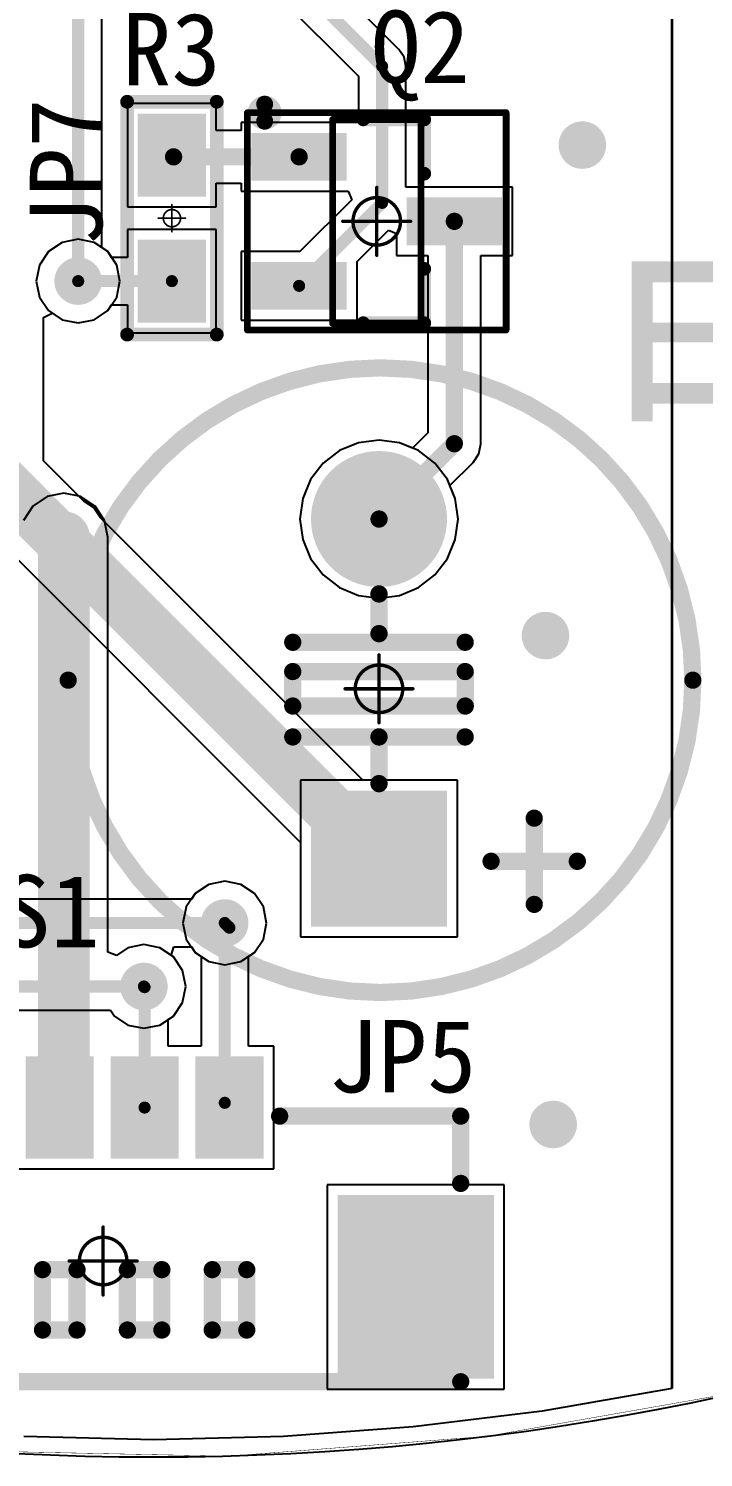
# Model space of a CAD drawing. Header units: millimetres. Extents: x 28 to 238, y 6 to 119.
# Drawn here: x 68.72 to 78.66, y 28.02 to 49.06 of the extents above; entities that cross this region are included whole.
import ezdxf

# ---------------------------------------------------------------- set-up
doc = ezdxf.new("R2010")
doc.units = ezdxf.units.MM
for name, color, linetype in [('BottomLayer', 5, 'Continuous'), ('BottomSolder', 6, 'Continuous'), ('KeepOutLayer', 6, 'Continuous'), ('Mechanical13', 56, 'Continuous'), ('Mechanical15', 56, 'Continuous'), ('MultiLayer', 9, 'Continuous'), ('PadHoleLayer', 156, 'Continuous'), ('TopLayer', 1, 'Continuous'), ('TopOverlay', 2, 'Continuous'), ('TopPaste', 8, 'Continuous'), ('TopSolder', 216, 'Continuous'), ('ViaHoleLayer', 16, 'Continuous')]:
    doc.layers.add(name, color=color, linetype=linetype)

# ---------------------------------------------------------------- blocks, each defined once
blk = doc.blocks.new('MX_1_25_LS_4P_35')
at = {"layer": 'Mechanical15', "const_width": 0.05}
for points in [[(0, -0.5), (0, 0.5)], [(-0.5, 0), (0.5, 0)]]:
    blk.add_lwpolyline(points, dxfattribs=at)
at = {"layer": 'Mechanical15'}
for points, const_width in [([(-0.012, 0.5, 1), (0.012, 0.5, 1)], 0.025), ([(0.35, 0, 1), (-0.35, 0, 1)], 0.05), ([(-0.512, 0, 1), (-0.487, 0, 1)], 0.025), ([(-0.362, 0, 1), (-0.337, 0, 1)], 0.025), ([(0.337, 0, 1), (0.362, 0, 1)], 0.025), ([(0.487, 0, 1), (0.512, 0, 1)], 0.025), ([(-0.012, -0.5, 1), (0.012, -0.5, 1)], 0.025)]:
    blk.add_lwpolyline(points, format="xyb", close=True, dxfattribs=dict(at, const_width=const_width))
at = {"layer": 'TopLayer'}
for points in [[(-2.289, 1.611), (-1.489, 1.611), (-2.289, 2.911), (-1.489, 2.911)], [(-1.039, 1.611), (-0.239, 1.611), (-1.039, 2.911), (-0.239, 2.911)], [(0.211, 1.611), (1.011, 1.611), (0.211, 2.911), (1.011, 2.911)], [(1.461, 1.611), (2.261, 1.611), (1.461, 2.911), (2.261, 2.911)], [(-5.682, 0.869), (-5.682, -1.631), (-3.582, 0.869), (-3.582, -1.631)], [(3.554, 0.869), (3.554, -1.631), (5.654, 0.869), (5.654, -1.631)]]:
    blk.add_solid(points, dxfattribs=at)
at = {"layer": 'TopOverlay'}
for points, const_width in [([(-2.817, 2.794, 1), (-3.217, 2.794, 1)], 0.4), ([(-3.317, 2.794, 1), (-3.117, 2.794, 1)], 0.2), ([(-2.917, 2.794, 1), (-2.717, 2.794, 1)], 0.2), ([(-5.358, 2.134, 1), (-5.231, 2.134, 1)], 0.127), ([(-5.358, 2.134, 1), (-5.231, 2.134, 1)], 0.127), ([(-2.691, 2.134, 1), (-2.564, 2.134, 1)], 0.127), ([(2.536, 2.134, 1), (2.663, 2.134, 1)], 0.127), ([(5.203, 2.134, 1), (5.33, 2.134, 1)], 0.127), ([(5.203, 2.134, 1), (5.33, 2.134, 1)], 0.127), ([(-5.358, 1.143, 1), (-5.231, 1.143, 1)], 0.127), ([(5.203, 1.143, 1), (5.33, 1.143, 1)], 0.127), ([(-1.698, -0.127, 1), (-1.571, -0.127, 1)], 0.127), ([(-1.698, -0.127, 1), (-1.571, -0.127, 1)], 0.127), ([(-0.956, -0.127, 1), (-0.829, -0.127, 1)], 0.127), ([(-0.956, -0.127, 1), (-0.829, -0.127, 1)], 0.127), ([(0.294, -0.127, 1), (0.421, -0.127, 1)], 0.127), ([(0.294, -0.127, 1), (0.421, -0.127, 1)], 0.127), ([(0.802, -0.127, 1), (0.929, -0.127, 1)], 0.127), ([(0.802, -0.127, 1), (0.929, -0.127, 1)], 0.127), ([(1.544, -0.127, 1), (1.671, -0.127, 1)], 0.127), ([(1.544, -0.127, 1), (1.671, -0.127, 1)], 0.127), ([(-2.206, -0.127, 1), (-2.079, -0.127, 1)], 0.127), ([(-2.206, -0.127, 1), (-2.079, -0.127, 1)], 0.127), ([(-0.448, -0.127, 1), (-0.321, -0.127, 1)], 0.127), ([(-0.448, -0.127, 1), (-0.321, -0.127, 1)], 0.127), ([(2.052, -0.127, 1), (2.179, -0.127, 1)], 0.127), ([(2.052, -0.127, 1), (2.179, -0.127, 1)], 0.127), ([(-2.206, -1.016, 1), (-2.079, -1.016, 1)], 0.127), ([(-2.206, -1.016, 1), (-2.079, -1.016, 1)], 0.127), ([(-1.698, -1.016, 1), (-1.571, -1.016, 1)], 0.127), ([(-1.698, -1.016, 1), (-1.571, -1.016, 1)], 0.127), ([(-0.956, -1.016, 1), (-0.829, -1.016, 1)], 0.127), ([(-0.956, -1.016, 1), (-0.829, -1.016, 1)], 0.127), ([(-0.448, -1.016, 1), (-0.321, -1.016, 1)], 0.127), ([(-0.448, -1.016, 1), (-0.321, -1.016, 1)], 0.127), ([(0.294, -1.016, 1), (0.421, -1.016, 1)], 0.127), ([(0.294, -1.016, 1), (0.421, -1.016, 1)], 0.127), ([(0.802, -1.016, 1), (0.929, -1.016, 1)], 0.127), ([(0.802, -1.016, 1), (0.929, -1.016, 1)], 0.127), ([(1.544, -1.016, 1), (1.671, -1.016, 1)], 0.127), ([(1.544, -1.016, 1), (1.671, -1.016, 1)], 0.127), ([(2.052, -1.016, 1), (2.179, -1.016, 1)], 0.127), ([(2.052, -1.016, 1), (2.179, -1.016, 1)], 0.127), ([(-5.203, -1.778, 1), (-5.076, -1.778, 1)], 0.127), ([(5.203, -1.778, 1), (5.33, -1.778, 1)], 0.127)]:
    blk.add_lwpolyline(points, format="xyb", close=True, dxfattribs=dict(at, const_width=const_width))
at = {"layer": 'TopOverlay', "const_width": 0.254}
for points in [[(-5.295, 1.143), (-5.295, 2.134)], [(-5.295, 2.134), (-2.628, 2.134)], [(2.6, 2.134), (5.267, 2.134)], [(5.267, 1.143), (5.267, 2.134)], [(-2.143, -1.016), (-2.143, -0.127)], [(-2.143, -0.127), (-1.635, -0.127)], [(-1.635, -1.016), (-1.635, -0.127)], [(-0.893, -0.127), (-0.385, -0.127)], [(-0.893, -1.016), (-0.893, -0.127)], [(-0.385, -1.016), (-0.385, -0.127)], [(0.357, -0.127), (0.865, -0.127)], [(0.357, -1.016), (0.357, -0.127)], [(0.865, -1.016), (0.865, -0.127)], [(1.607, -0.127), (2.115, -0.127)], [(1.607, -1.016), (1.607, -0.127)], [(2.115, -1.016), (2.115, -0.127)], [(-2.143, -1.016), (-1.635, -1.016)], [(-0.893, -1.016), (-0.385, -1.016)], [(0.357, -1.016), (0.865, -1.016)], [(1.607, -1.016), (2.115, -1.016)], [(-5.14, -1.778), (5.267, -1.778)]]:
    blk.add_lwpolyline(points, dxfattribs=at)
at = {"layer": 'TopPaste'}
for points in [[(-2.289, 1.611), (-1.489, 1.611), (-2.289, 2.911), (-1.489, 2.911)], [(-1.039, 1.611), (-0.239, 1.611), (-1.039, 2.911), (-0.239, 2.911)], [(0.211, 1.611), (1.011, 1.611), (0.211, 2.911), (1.011, 2.911)], [(1.461, 1.611), (2.261, 1.611), (1.461, 2.911), (2.261, 2.911)], [(-5.682, 0.869), (-5.682, -1.631), (-3.582, 0.869), (-3.582, -1.631)], [(3.554, 0.869), (3.554, -1.631), (5.654, 0.869), (5.654, -1.631)]]:
    blk.add_solid(points, dxfattribs=at)
at = {"layer": 'TopSolder'}
for points in [[(-2.39, 1.509), (-1.387, 1.509), (-2.39, 3.012), (-1.387, 3.012)], [(-1.14, 1.509), (-0.137, 1.509), (-1.14, 3.012), (-0.137, 3.012)], [(0.11, 1.509), (1.113, 1.509), (0.11, 3.012), (1.113, 3.012)], [(1.36, 1.509), (2.363, 1.509), (1.36, 3.012), (2.363, 3.012)], [(-5.784, 0.971), (-5.784, -1.733), (-3.48, 0.971), (-3.48, -1.733)], [(3.453, 0.971), (3.453, -1.733), (5.756, 0.971), (5.756, -1.733)]]:
    blk.add_solid(points, dxfattribs=at)
blk = doc.blocks.new('BEEP_5_9_5_5_43')
at = {"layer": 'BottomLayer', "const_width": 0.9}
blk.add_lwpolyline([(-0.45, 2.5, 1), (0.45, 2.5, 1)], format="xyb", close=True, dxfattribs=at)
at = {"layer": 'BottomLayer'}
blk.add_solid([(-0.9, -3.4), (0.9, -3.4), (-0.9, -1.6), (0.9, -1.6)], dxfattribs=at)
at = {"layer": 'BottomSolder', "const_width": 1.002}
blk.add_lwpolyline([(-0.501, 2.5, 1), (0.501, 2.5, 1)], format="xyb", close=True, dxfattribs=at)
at = {"layer": 'BottomSolder'}
blk.add_solid([(-1.002, -3.502), (1.002, -3.502), (-1.002, -1.498), (1.002, -1.498)], dxfattribs=at)
at = {"layer": 'Mechanical15', "const_width": 0.05}
for points in [[(0, -0.5), (0, 0.5)], [(-0.5, 0), (0.5, 0)]]:
    blk.add_lwpolyline(points, dxfattribs=at)
at = {"layer": 'Mechanical15'}
for points, const_width in [([(-0.012, 0.5, 1), (0.012, 0.5, 1)], 0.025), ([(0.35, 0, 1), (-0.35, 0, 1)], 0.05), ([(-0.512, 0, 1), (-0.487, 0, 1)], 0.025), ([(-0.362, 0, 1), (-0.337, 0, 1)], 0.025), ([(0.337, 0, 1), (0.362, 0, 1)], 0.025), ([(0.487, 0, 1), (0.512, 0, 1)], 0.025), ([(-0.012, -0.5, 1), (0.012, -0.5, 1)], 0.025)]:
    blk.add_lwpolyline(points, format="xyb", close=True, dxfattribs=dict(at, const_width=const_width))
at = {"layer": 'MultiLayer', "const_width": 0.9}
blk.add_lwpolyline([(-0.45, 2.5, 1), (0.45, 2.5, 1)], format="xyb", close=True, dxfattribs=at)
at = {"layer": 'MultiLayer'}
blk.add_solid([(-0.9, -3.4), (0.9, -3.4), (-0.9, -1.6), (0.9, -1.6)], dxfattribs=at)
at = {"layer": 'PadHoleLayer', "const_width": 0.45}
for points in [[(-0.225, 2.5, 1), (0.225, 2.5, 1)], [(-0.225, -2.5, 1), (0.225, -2.5, 1)]]:
    blk.add_lwpolyline(points, format="xyb", close=True, dxfattribs=at)
at = {"layer": 'TopLayer', "const_width": 0.9}
blk.add_lwpolyline([(-0.45, 2.5, 1), (0.45, 2.5, 1)], format="xyb", close=True, dxfattribs=at)
at = {"layer": 'TopLayer'}
blk.add_solid([(-0.9, -3.4), (0.9, -3.4), (-0.9, -1.6), (0.9, -1.6)], dxfattribs=at)
at = {"layer": 'TopOverlay'}
for points, const_width in [([(4.623, 0.127, 1), (-4.577, 0.127, 1)], 0.254), ([(-0.064, 1.397, 1), (0.064, 1.397, 1)], 0.127), ([(-0.064, 0.812, 1), (0.064, 0.812, 1)], 0.127), ([(-1.334, 0.685, 1), (-1.207, 0.685, 1)], 0.127), ([(1.206, 0.685, 1), (1.333, 0.685, 1)], 0.127), ([(-4.641, 0.127, 1), (-4.514, 0.127, 1)], 0.127), ([(-1.334, 0.254, 1), (-1.207, 0.254, 1)], 0.127), ([(-1.334, 0.254, 1), (-1.207, 0.254, 1)], 0.127), ([(1.206, 0.254, 1), (1.333, 0.254, 1)], 0.127), ([(1.206, 0.254, 1), (1.333, 0.254, 1)], 0.127), ([(4.559, 0.127, 1), (4.686, 0.127, 1)], 0.127), ([(-1.334, -0.254, 1), (-1.207, -0.254, 1)], 0.127), ([(-1.334, -0.254, 1), (-1.207, -0.254, 1)], 0.127), ([(1.207, -0.254, 1), (1.334, -0.254, 1)], 0.127), ([(1.207, -0.254, 1), (1.334, -0.254, 1)], 0.127), ([(-1.334, -0.709, 1), (-1.207, -0.709, 1)], 0.127), ([(-0.064, -0.709, 1), (0.064, -0.709, 1)], 0.127), ([(1.206, -0.709, 1), (1.333, -0.709, 1)], 0.127), ([(-0.064, -1.397, 1), (0.064, -1.397, 1)], 0.127), ([(2.223, -1.905, 1), (2.349, -1.905, 1)], 0.127), ([(1.587, -2.54, 1), (1.714, -2.54, 1)], 0.127), ([(2.857, -2.54, 1), (2.985, -2.54, 1)], 0.127), ([(2.223, -3.175, 1), (2.349, -3.175, 1)], 0.127)]:
    blk.add_lwpolyline(points, format="xyb", close=True, dxfattribs=dict(at, const_width=const_width))
at = {"layer": 'TopOverlay', "const_width": 0.254}
for points in [[(0, 0.812), (0, 1.397)], [(-1.27, 0.685), (1.27, 0.685)], [(-1.27, 0.254), (1.27, 0.254)], [(-1.27, -0.254), (-1.27, 0.254)], [(1.27, 0.254), (1.27, -0.254)], [(-1.27, -0.254), (1.27, -0.254)], [(-1.27, -0.709), (1.27, -0.709)], [(0, -1.397), (0, -0.709)], [(2.286, -3.175), (2.286, -1.905)], [(1.651, -2.54), (2.921, -2.54)]]:
    blk.add_lwpolyline(points, dxfattribs=at)
at = {"layer": 'TopSolder', "const_width": 1.002}
blk.add_lwpolyline([(-0.501, 2.5, 1), (0.501, 2.5, 1)], format="xyb", close=True, dxfattribs=at)
at = {"layer": 'TopSolder'}
blk.add_solid([(-1.002, -3.502), (1.002, -3.502), (-1.002, -1.498), (1.002, -1.498)], dxfattribs=at)
blk = doc.blocks.new('SOT23_3N_45')
at = {"layer": 'Mechanical13', "const_width": 0.1}
for points in [[(-1.5, -0.65), (-1.5, 0.65)], [(1.5, 0.65), (-1.5, 0.65)], [(1.5, -0.65), (1.5, 0.65)], [(1.5, -0.65), (-1.5, -0.65)]]:
    blk.add_lwpolyline(points, dxfattribs=at)
at = {"layer": 'Mechanical13', "const_width": 0.05}
for points in [[(-1.525, 0.65, 1), (-1.475, 0.65, 1)], [(-1.525, 0.65, 1), (-1.475, 0.65, 1)], [(1.475, 0.65, 1), (1.525, 0.65, 1)], [(1.475, 0.65, 1), (1.525, 0.65, 1)], [(-1.525, -0.65, 1), (-1.475, -0.65, 1)], [(-1.525, -0.65, 1), (-1.475, -0.65, 1)], [(1.475, -0.65, 1), (1.525, -0.65, 1)], [(1.475, -0.65, 1), (1.525, -0.65, 1)]]:
    blk.add_lwpolyline(points, format="xyb", close=True, dxfattribs=at)
at = {"layer": 'Mechanical15'}
for points, const_width in [([(-1.6, -1.905), (-1.6, 1.905)], 0.1), ([(1.6, 1.905), (-1.6, 1.905)], 0.1), ([(1.6, -1.905), (1.6, 1.905)], 0.1), ([(0, -0.5), (0, 0.5)], 0.05), ([(0.5, 0), (-0.5, 0)], 0.05), ([(1.6, -1.905), (-1.6, -1.905)], 0.1)]:
    blk.add_lwpolyline(points, dxfattribs=dict(at, const_width=const_width))
for points, const_width in [([(-1.625, 1.905, 1), (-1.575, 1.905, 1)], 0.05), ([(-1.625, 1.905, 1), (-1.575, 1.905, 1)], 0.05), ([(1.575, 1.905, 1), (1.625, 1.905, 1)], 0.05), ([(1.575, 1.905, 1), (1.625, 1.905, 1)], 0.05), ([(-0.012, 0.5, 1), (0.012, 0.5, 1)], 0.025), ([(0.35, 0, 1), (-0.35, 0, 1)], 0.05), ([(-0.512, 0, 1), (-0.487, 0, 1)], 0.025), ([(-0.362, 0, 1), (-0.337, 0, 1)], 0.025), ([(0.337, 0, 1), (0.362, 0, 1)], 0.025), ([(0.487, 0, 1), (0.512, 0, 1)], 0.025), ([(-0.012, -0.5, 1), (0.012, -0.5, 1)], 0.025), ([(-1.625, -1.905, 1), (-1.575, -1.905, 1)], 0.05), ([(-1.625, -1.905, 1), (-1.575, -1.905, 1)], 0.05), ([(1.575, -1.905, 1), (1.625, -1.905, 1)], 0.05), ([(1.575, -1.905, 1), (1.625, -1.905, 1)], 0.05)]:
    blk.add_lwpolyline(points, format="xyb", close=True, dxfattribs=dict(at, const_width=const_width))
at = {"layer": 'TopLayer'}
for points in [[(0.25, 1.743), (-0.25, 1.743), (0.25, 0.543), (-0.25, 0.543)], [(-0.7, -0.543), (-1.2, -0.543), (-0.7, -1.743), (-1.2, -1.743)], [(1.2, -0.543), (0.7, -0.543), (1.2, -1.743), (0.7, -1.743)]]:
    blk.add_solid(points, dxfattribs=at)
at = {"layer": 'TopOverlay', "const_width": 0.2}
for points in [[(-0.701, 0.7), (-1.501, 0.7)], [(-1.501, -0.2), (-1.501, 0.7)], [(1.499, 0.7), (0.699, 0.7)], [(1.499, -0.2), (1.499, 0.7)]]:
    blk.add_lwpolyline(points, dxfattribs=at)
at = {"layer": 'TopOverlay'}
for points, const_width in [([(-1.551, 0.7, 1), (-1.451, 0.7, 1)], 0.1), ([(-1.551, 0.7, 1), (-1.451, 0.7, 1)], 0.1), ([(-0.751, 0.7, 1), (-0.651, 0.7, 1)], 0.1), ([(0.649, 0.7, 1), (0.749, 0.7, 1)], 0.1), ([(1.449, 0.7, 1), (1.549, 0.7, 1)], 0.1), ([(1.449, 0.7, 1), (1.549, 0.7, 1)], 0.1), ([(-1.551, -0.2, 1), (-1.451, -0.2, 1)], 0.1), ([(1.449, -0.2, 1), (1.549, -0.2, 1)], 0.1), ([(-1.475, -1.651, 1), (-1.725, -1.651, 1)], 0.25), ([(-1.788, -1.651, 1), (-1.663, -1.651, 1)], 0.125), ([(-1.538, -1.651, 1), (-1.413, -1.651, 1)], 0.125)]:
    blk.add_lwpolyline(points, format="xyb", close=True, dxfattribs=dict(at, const_width=const_width))
at = {"layer": 'TopPaste'}
for points in [[(0.25, 1.743), (-0.25, 1.743), (0.25, 0.543), (-0.25, 0.543)], [(-0.7, -0.543), (-1.2, -0.543), (-0.7, -1.743), (-1.2, -1.743)], [(1.2, -0.543), (0.7, -0.543), (1.2, -1.743), (0.7, -1.743)]]:
    blk.add_solid(points, dxfattribs=at)
at = {"layer": 'TopSolder'}
for points in [[(0.352, 1.845), (-0.352, 1.845), (0.352, 0.441), (-0.352, 0.441)], [(-0.598, -0.441), (-1.302, -0.441), (-0.598, -1.845), (-1.302, -1.845)], [(1.302, -0.441), (0.598, -0.441), (1.302, -1.845), (0.598, -1.845)]]:
    blk.add_solid(points, dxfattribs=at)
blk = doc.blocks.new('R_0603_M_49')
at = {"layer": 'Mechanical15', "const_width": 0.0254}
for points in [[(0, -0.2), (0, 0.2)], [(0.2, 0), (-0.2, 0)]]:
    blk.add_lwpolyline(points, dxfattribs=at)
at = {"layer": 'Mechanical15'}
for points, const_width in [([(-0.006, 0.2, 1), (0.006, 0.2, 1)], 0.0127), ([(-0.206, 0, 1), (-0.194, 0, 1)], 0.0127), ([(0.127, 0, 1), (-0.127, 0, 1)], 0.0254), ([(-0.133, 0, 1), (-0.121, 0, 1)], 0.0127), ([(0.121, 0, 1), (0.133, 0, 1)], 0.0127), ([(0.194, 0, 1), (0.206, 0, 1)], 0.0127), ([(-0.006, -0.2, 1), (0.006, -0.2, 1)], 0.0127)]:
    blk.add_lwpolyline(points, format="xyb", close=True, dxfattribs=dict(at, const_width=const_width))
at = {"layer": 'TopLayer'}
for points in [[(-1.435, -0.4), (-0.419, -0.4), (-1.435, 0.4), (-0.419, 0.4)], [(0.419, -0.4), (1.435, -0.4), (0.419, 0.4), (1.435, 0.4)]]:
    blk.add_solid(points, dxfattribs=at)
at = {"layer": 'TopOverlay', "const_width": 0.203}
for points in [[(-1.714, -0.66), (-1.714, 0.66)], [(1.714, 0.66), (-1.714, 0.66)], [(1.714, -0.66), (1.714, 0.66)], [(1.714, -0.66), (-1.714, -0.66)]]:
    blk.add_lwpolyline(points, dxfattribs=at)
at = {"layer": 'TopOverlay', "const_width": 0.102}
for points in [[(-1.765, 0.66, 1), (-1.664, 0.66, 1)], [(-1.765, 0.66, 1), (-1.664, 0.66, 1)], [(1.664, 0.66, 1), (1.765, 0.66, 1)], [(1.664, 0.66, 1), (1.765, 0.66, 1)], [(-1.765, -0.66, 1), (-1.664, -0.66, 1)], [(-1.765, -0.66, 1), (-1.664, -0.66, 1)], [(1.664, -0.66, 1), (1.765, -0.66, 1)], [(1.664, -0.66, 1), (1.765, -0.66, 1)]]:
    blk.add_lwpolyline(points, format="xyb", close=True, dxfattribs=at)
at = {"layer": 'TopPaste'}
for points in [[(-1.435, -0.4), (-0.419, -0.4), (-1.435, 0.4), (-0.419, 0.4)], [(0.419, -0.4), (1.435, -0.4), (0.419, 0.4), (1.435, 0.4)]]:
    blk.add_solid(points, dxfattribs=at)
at = {"layer": 'TopSolder'}
for points in [[(-1.537, -0.502), (-0.318, -0.502), (-1.537, 0.502), (-0.318, 0.502)], [(0.318, -0.502), (1.537, -0.502), (0.318, 0.502), (1.537, 0.502)]]:
    blk.add_solid(points, dxfattribs=at)

msp = doc.modelspace()

# ---------------------------------------------------------------- linework, layer by layer
msp.add_circle((70.558, 67.272), 39.25)
at = {"layer": 'BottomLayer'}
for p, q in [((69.796, 45.836), (69.796, 57.268)), ((78.183, 49.618), (78.183, 29.034)), ((69.882, 45.779), (69.796, 45.836)), ((70.015, 45.579), (69.882, 45.779)), ((70.062, 45.343), (70.015, 45.579)), ((70.015, 45.108), (70.062, 45.343)), ((69.882, 44.908), (70.015, 45.108)), ((68.936, 44.808), (69.063, 44.873)), ((69.063, 44.873), (69.211, 44.774)), ((69.682, 44.774), (69.882, 44.908)), ((68.936, 42.695), (68.936, 44.808)), ((69.211, 44.774), (69.446, 44.728)), ((69.446, 44.728), (69.682, 44.774)), ((73.576, 42.963), (73.295, 42.847)), ((73.877, 43.003), (73.576, 42.963)), ((74.178, 42.963), (73.877, 43.003)), ((74.459, 42.847), (74.178, 42.963)), ((73.295, 42.847), (73.054, 42.662)), ((74.7, 42.662), (74.459, 42.847)), ((69.528, 42.104), (68.936, 42.695)), ((73.054, 42.662), (72.869, 42.421)), ((74.885, 42.421), (74.7, 42.662)), ((72.869, 42.421), (72.753, 42.14)), ((75.001, 42.14), (74.885, 42.421)), ((69.673, 42.007), (69.528, 42.104)), ((72.753, 42.14), (72.713, 41.839)), ((75.041, 41.839), (75.001, 42.14)), ((67.831, 41.969), (72.723, 37.077)), ((69.77, 41.862), (69.673, 42.007)), ((73.639, 37.993), (69.77, 41.862)), ((72.713, 41.839), (72.753, 41.538)), ((75.001, 41.538), (75.041, 41.839)), ((72.753, 41.538), (72.869, 41.257)), ((74.885, 41.257), (75.001, 41.538)), ((72.869, 41.257), (73.054, 41.016)), ((74.7, 41.016), (74.885, 41.257)), ((73.054, 41.016), (73.295, 40.831)), ((73.295, 40.831), (73.576, 40.715)), ((74.178, 40.715), (74.459, 40.831)), ((74.459, 40.831), (74.7, 41.016)), ((73.576, 40.715), (73.877, 40.675)), ((73.877, 40.675), (74.178, 40.715)), ((75.031, 37.993), (73.639, 37.993)), ((75.031, 35.685), (75.031, 37.993)), ((72.723, 37.077), (72.723, 35.685)), ((71.37, 36.459), (71.17, 36.325)), ((71.605, 36.506), (71.37, 36.459)), ((71.841, 36.459), (71.605, 36.506)), ((72.041, 36.325), (71.841, 36.459)), ((71.113, 36.24), (59.351, 36.24)), ((71.17, 36.325), (71.113, 36.24)), ((72.174, 36.126), (72.041, 36.325)), ((72.221, 35.89), (72.174, 36.126)), ((72.174, 35.654), (72.221, 35.89)), ((72.041, 35.454), (72.174, 35.654)), ((72.723, 35.685), (75.031, 35.685)), ((70.816, 35.413), (70.854, 35.54)), ((70.85, 35.39), (70.816, 35.413)), ((70.984, 35.19), (70.85, 35.39)), ((70.854, 35.54), (71.113, 35.54)), ((71.113, 35.54), (71.17, 35.454)), ((71.17, 35.454), (71.37, 35.321)), ((71.841, 35.321), (72.041, 35.454)), ((71.031, 34.955), (70.984, 35.19)), ((71.37, 35.321), (71.605, 35.274)), ((71.605, 35.274), (71.841, 35.321)), ((70.984, 34.719), (71.031, 34.955)), ((59.469, 34.605), (69.922, 34.605)), ((69.922, 34.605), (69.979, 34.519)), ((69.979, 34.519), (70.179, 34.386)), ((70.651, 34.386), (70.85, 34.519)), ((70.85, 34.519), (70.984, 34.719)), ((70.179, 34.386), (70.415, 34.339)), ((70.415, 34.339), (70.651, 34.386)), ((78.165, 29.03), (76.28, 28.703)), ((78.183, 29.034), (78.165, 29.03)), ((76.28, 28.703), (74.38, 28.469)), ((74.38, 28.469), (72.472, 28.328)), ((70.558, 28.281), (68.645, 28.328)), ((72.472, 28.328), (70.558, 28.281))]:
    msp.add_line(p, q, dxfattribs=at)
for points, const_width in [([(69.446, 45.343), (69.446, 79.87)], 0.178), ([(68.289, 42.427), (73.877, 36.839)], 0.762), ([(59.206, 35.89), (71.605, 35.89)], 0.178), ([(59.469, 34.955), (70.415, 34.955)], 0.178)]:
    msp.add_lwpolyline(points, dxfattribs=dict(at, const_width=const_width))
for points, const_width in [([(76.697, 47.346, 1), (77.047, 47.346, 1)], 0.35), ([(69.271, 45.343, 1), (69.621, 45.343, 1)], 0.35), ([(69.402, 45.343, 1), (69.491, 45.343, 1)], 0.0889), ([(69.062, 41.571, 1), (69.412, 41.571, 1)], 0.35), ([(76.154, 40.123, 1), (76.504, 40.123, 1)], 0.35), ([(73.687, 36.839, 1), (74.068, 36.839, 1)], 0.381), ([(71.43, 35.89, 1), (71.78, 35.89, 1)], 0.35), ([(71.561, 35.89, 1), (71.65, 35.89, 1)], 0.0889), ([(70.24, 34.955, 1), (70.59, 34.955, 1)], 0.35), ([(70.37, 34.955, 1), (70.459, 34.955, 1)], 0.0889), ([(76.267, 32.923, 1), (76.617, 32.923, 1)], 0.35)]:
    msp.add_lwpolyline(points, format="xyb", close=True, dxfattribs=dict(at, const_width=const_width))
at = {"layer": 'KeepOutLayer', "const_width": 0.00645}
msp.add_lwpolyline([(34.052, 52.857, -3.804617), (64.049, 28.566)], format="xyb", dxfattribs=at)
msp.add_lwpolyline([(34.052, 52.857, -3.804617), (64.049, 28.566)], format="xyb", dxfattribs=at)
at = {"layer": 'MultiLayer', "const_width": 0.35}
for points in [[(76.697, 47.346, 1), (77.047, 47.346, 1)], [(69.271, 45.343, 1), (69.621, 45.343, 1)], [(69.062, 41.571, 1), (69.412, 41.571, 1)], [(76.154, 40.123, 1), (76.504, 40.123, 1)], [(71.43, 35.89, 1), (71.78, 35.89, 1)], [(70.24, 34.955, 1), (70.59, 34.955, 1)], [(76.267, 32.923, 1), (76.617, 32.923, 1)]]:
    msp.add_lwpolyline(points, format="xyb", close=True, dxfattribs=at)
at = {"layer": 'TopLayer'}
for p, q in [((78.194, 52.955), (78.194, 29.037)), ((74.17, 48.754), (70.213, 52.711)), ((69.616, 52.319), (73.573, 48.362)), ((74.246, 48.64), (74.17, 48.754)), ((74.273, 48.507), (74.246, 48.64)), ((74.273, 46.727), (74.273, 48.507)), ((73.573, 48.362), (73.573, 47.796)), ((71.481, 47.96), (70.173, 47.96)), ((70.173, 47.96), (70.173, 46.436)), ((71.481, 47.562), (71.481, 47.96)), ((73.573, 47.796), (73.555, 47.677)), ((71.847, 47.562), (71.481, 47.562)), ((73.446, 47.677), (71.847, 47.677)), ((71.847, 47.677), (71.847, 47.562)), ((73.555, 47.677), (73.446, 47.677)), ((71.481, 46.436), (71.481, 46.785)), ((71.481, 46.785), (71.847, 46.785)), ((71.847, 46.785), (71.847, 46.669)), ((75.841, 46.727), (74.273, 46.727)), ((75.841, 45.719), (75.841, 46.727)), ((71.847, 46.669), (73.423, 46.669)), ((73.475, 46.542), (72.71, 45.777)), ((73.423, 46.669), (73.475, 46.542)), ((70.173, 46.436), (71.481, 46.436)), ((71.481, 46.105), (70.173, 46.105)), ((70.173, 46.105), (70.173, 45.693)), ((71.481, 44.581), (71.481, 46.105)), ((73.555, 45.633), (74.015, 46.093)), ((74.015, 46.093), (74.133, 46.045)), ((69.211, 45.912), (69.011, 45.779)), ((69.446, 45.959), (69.211, 45.912)), ((69.682, 45.912), (69.446, 45.959)), ((69.882, 45.779), (69.682, 45.912)), ((74.133, 46.045), (74.133, 45.719)), ((69.011, 45.779), (68.877, 45.579)), ((69.939, 45.693), (69.882, 45.779)), ((70.173, 45.693), (69.939, 45.693)), ((72.71, 45.777), (71.847, 45.777)), ((71.847, 45.777), (71.847, 44.769)), ((74.133, 45.719), (74.598, 45.719)), ((74.598, 45.719), (74.598, 43.109)), ((75.375, 42.948), (75.375, 45.719)), ((75.375, 45.719), (75.841, 45.719)), ((68.877, 45.579), (68.83, 45.343)), ((73.555, 44.769), (73.555, 45.633)), ((68.83, 45.343), (68.877, 45.108)), ((68.877, 45.108), (69.011, 44.908)), ((69.011, 44.908), (69.211, 44.774)), ((69.682, 44.774), (69.882, 44.908)), ((69.882, 44.908), (69.939, 44.994)), ((69.939, 44.994), (70.173, 44.994)), ((70.173, 44.994), (70.173, 44.581)), ((69.211, 44.774), (69.446, 44.728)), ((69.446, 44.728), (69.682, 44.774)), ((71.847, 44.769), (73.555, 44.769)), ((70.173, 44.581), (71.481, 44.581)), ((73.576, 42.963), (73.295, 42.847)), ((73.877, 43.003), (73.576, 42.963)), ((74.178, 42.963), (73.877, 43.003)), ((74.372, 42.883), (74.178, 42.963)), ((74.598, 43.109), (74.372, 42.883)), ((75.346, 42.8), (75.375, 42.948)), ((73.295, 42.847), (73.054, 42.662)), ((75.262, 42.674), (75.346, 42.8)), ((73.054, 42.662), (72.869, 42.421)), ((74.921, 42.334), (75.262, 42.674)), ((72.869, 42.421), (72.753, 42.14)), ((75.001, 42.14), (74.921, 42.334)), ((68.99, 42.169), (68.78, 42.029)), ((69.237, 42.219), (68.99, 42.169)), ((69.485, 42.169), (69.237, 42.219)), ((69.695, 42.029), (69.485, 42.169)), ((72.753, 42.14), (72.713, 41.839)), ((75.041, 41.839), (75.001, 42.14)), ((68.78, 42.029), (68.639, 41.819)), ((69.836, 41.819), (69.695, 42.029)), ((69.885, 41.571), (69.836, 41.819)), ((72.713, 41.839), (72.753, 41.538)), ((75.001, 41.538), (75.041, 41.839)), ((69.885, 35.46), (69.885, 41.571)), ((72.753, 41.538), (72.869, 41.257)), ((74.885, 41.257), (75.001, 41.538)), ((72.869, 41.257), (73.054, 41.016)), ((74.7, 41.016), (74.885, 41.257)), ((73.054, 41.016), (73.295, 40.831)), ((73.295, 40.831), (73.576, 40.715)), ((74.178, 40.715), (74.459, 40.831)), ((74.459, 40.831), (74.7, 41.016)), ((73.576, 40.715), (73.877, 40.675)), ((73.877, 40.675), (74.178, 40.715)), ((75.031, 37.993), (72.723, 37.993)), ((72.723, 37.993), (72.723, 35.685)), ((75.031, 35.685), (75.031, 37.993)), ((71.37, 36.459), (71.17, 36.325)), ((71.605, 36.506), (71.37, 36.459)), ((71.841, 36.459), (71.605, 36.506)), ((72.041, 36.325), (71.841, 36.459)), ((71.17, 36.325), (71.036, 36.126)), ((72.174, 36.126), (72.041, 36.325)), ((71.036, 36.126), (70.99, 35.89)), ((72.221, 35.89), (72.174, 36.126)), ((70.99, 35.89), (71.036, 35.654)), ((72.174, 35.654), (72.221, 35.89)), ((70.415, 35.571), (70.179, 35.524)), ((70.651, 35.524), (70.415, 35.571)), ((71.036, 35.654), (71.17, 35.454)), ((72.041, 35.454), (72.174, 35.654)), ((72.723, 35.685), (75.031, 35.685)), ((70.012, 35.412), (69.885, 35.46)), ((70.179, 35.524), (70.012, 35.412)), ((70.85, 35.39), (70.651, 35.524)), ((70.984, 35.19), (70.85, 35.39)), ((71.17, 35.454), (71.256, 35.397)), ((71.256, 35.397), (71.256, 34.076)), ((71.955, 35.397), (72.041, 35.454)), ((71.955, 34.076), (71.955, 35.397)), ((71.031, 34.955), (70.984, 35.19)), ((70.984, 34.719), (71.031, 34.955)), ((70.774, 34.468), (70.85, 34.519)), ((70.85, 34.519), (70.984, 34.719)), ((70.774, 34.076), (70.774, 34.468)), ((71.256, 34.076), (70.774, 34.076)), ((72.329, 34.076), (71.955, 34.076)), ((72.329, 32.268), (72.329, 34.076)), ((68.521, 32.268), (72.329, 32.268)), ((75.722, 32.035), (73.114, 32.035)), ((73.114, 32.035), (73.114, 29.027)), ((75.722, 29.027), (75.722, 32.035)), ((73.114, 29.027), (75.722, 29.027)), ((78.165, 29.03), (76.28, 28.703)), ((78.194, 29.037), (78.165, 29.03)), ((76.28, 28.703), (74.38, 28.469)), ((74.38, 28.469), (72.472, 28.328)), ((70.558, 28.281), (68.645, 28.328)), ((72.472, 28.328), (70.558, 28.281))]:
    msp.add_line(p, q, dxfattribs=at)
for points, const_width in [([(69.863, 52.566), (73.923, 48.507)], 0.178), ([(73.923, 46.495), (73.923, 48.507)], 0.178), ([(70.851, 47.173), (72.701, 47.173)], 0.254), ([(72.701, 45.273), (73.923, 46.495)], 0.178), ([(74.987, 42.948), (74.987, 46.223)], 0.254), ([(69.446, 45.343), (70.827, 45.343)], 0.178), ([(73.877, 41.839), (74.987, 42.948)], 0.254), ([(69.237, 33.235), (69.237, 41.571)], 0.762), ([(71.605, 33.242), (71.605, 35.89)], 0.178), ([(71.605, 35.89), (71.675, 35.821)], 0.178), ([(70.415, 34.955), (70.425, 34.945)], 0.178), ([(70.425, 33.172), (70.425, 34.945)], 0.178), ([(69.175, 33.172), (69.237, 33.235)], 0.762)]:
    msp.add_lwpolyline(points, dxfattribs=dict(at, const_width=const_width))
for points, const_width in [([(73.879, 48.507, 1), (73.967, 48.507, 1)], 0.0889), ([(73.879, 48.507, 1), (73.967, 48.507, 1)], 0.0889), ([(76.697, 47.346, 1), (77.047, 47.346, 1)], 0.35), ([(70.788, 47.173, 1), (70.915, 47.173, 1)], 0.127), ([(72.637, 47.173, 1), (72.764, 47.173, 1)], 0.127), ([(73.879, 46.495, 1), (73.967, 46.495, 1)], 0.0889), ([(73.879, 46.495, 1), (73.967, 46.495, 1)], 0.0889), ([(74.923, 46.223, 1), (75.05, 46.223, 1)], 0.127), ([(69.271, 45.343, 1), (69.621, 45.343, 1)], 0.35), ([(69.402, 45.343, 1), (69.491, 45.343, 1)], 0.0889), ([(70.782, 45.343, 1), (70.871, 45.343, 1)], 0.0889), ([(72.656, 45.273, 1), (72.745, 45.273, 1)], 0.0889), ([(74.923, 42.948, 1), (75.05, 42.948, 1)], 0.127), ([(74.923, 42.948, 1), (75.05, 42.948, 1)], 0.127), ([(69.047, 41.571, 1), (69.428, 41.571, 1)], 0.381), ([(69.062, 41.571, 1), (69.412, 41.571, 1)], 0.35), ([(73.814, 41.839, 1), (73.941, 41.839, 1)], 0.127), ([(76.154, 40.123, 1), (76.504, 40.123, 1)], 0.35), ([(71.43, 35.89, 1), (71.78, 35.89, 1)], 0.35), ([(71.561, 35.89, 1), (71.65, 35.89, 1)], 0.0889), ([(71.561, 35.89, 1), (71.65, 35.89, 1)], 0.0889), ([(71.63, 35.821, 1), (71.719, 35.821, 1)], 0.0889), ([(70.24, 34.955, 1), (70.59, 34.955, 1)], 0.35), ([(70.37, 34.955, 1), (70.459, 34.955, 1)], 0.0889), ([(70.38, 34.945, 1), (70.469, 34.945, 1)], 0.0889), ([(70.38, 34.945, 1), (70.469, 34.945, 1)], 0.0889), ([(68.984, 33.172, 1), (69.365, 33.172, 1)], 0.381), ([(69.047, 33.235, 1), (69.428, 33.235, 1)], 0.381), ([(69.047, 33.235, 1), (69.428, 33.235, 1)], 0.381), ([(70.38, 33.172, 1), (70.469, 33.172, 1)], 0.0889), ([(71.561, 33.242, 1), (71.65, 33.242, 1)], 0.0889), ([(76.267, 32.923, 1), (76.617, 32.923, 1)], 0.35)]:
    msp.add_lwpolyline(points, format="xyb", close=True, dxfattribs=dict(at, const_width=const_width))
at = {"layer": 'ViaHoleLayer', "const_width": 0.2}
for points in [[(76.772, 47.346, 1), (76.972, 47.346, 1)], [(69.346, 45.343, 1), (69.546, 45.343, 1)], [(69.137, 41.571, 1), (69.337, 41.571, 1)], [(76.229, 40.123, 1), (76.429, 40.123, 1)], [(71.505, 35.89, 1), (71.705, 35.89, 1)], [(70.315, 34.955, 1), (70.515, 34.955, 1)], [(76.342, 32.923, 1), (76.542, 32.923, 1)]]:
    msp.add_lwpolyline(points, format="xyb", close=True, dxfattribs=at)

# ---------------------------------------------------------------- block references
at = {"rotation": 270}
for name, p in [('R_0603_M_49', (70.827, 46.27)), ('SOT23_3N_45', (73.844, 46.223))]:
    msp.add_blockref(name, p, dxfattribs=at)
for name, p in [('BEEP_5_9_5_5_43', (73.877, 39.339)), ('MX_1_25_LS_4P_35', (69.814, 30.912))]:
    msp.add_blockref(name, p)

# ---------------------------------------------------------------- texts
at = {"layer": 'TopOverlay'}
for s, p in [('R3', (70.095, 48.227)), ('Q2', (73.761, 48.26)), ('LS1', (67.588, 35.532)), ('JP5', (73.134, 33.396))]:
    msp.add_text(s, height=1.0668, dxfattribs=at).set_placement(p)
for s, height, rotation, p in [('JP7', 1.0668, 90, (69.801, 45.856)), ('电热丝', 3.048, 360, (77.098, 42.744))]:
    msp.add_text(s, height=height, rotation=rotation, dxfattribs=at).set_placement(p)

doc.saveas('drawing.dxf')
